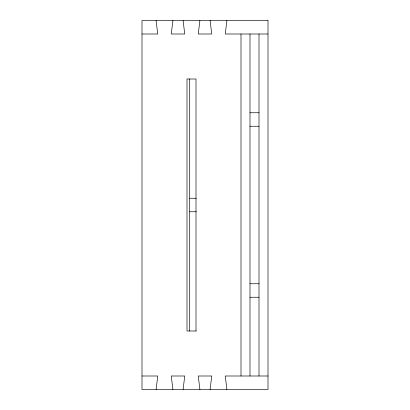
<?xml version="1.0" encoding="UTF-8"?>
<svg xmlns="http://www.w3.org/2000/svg" width="410" height="410" viewBox="0 0 410 410"><rect width="100%" height="100%" fill="white"/><g stroke="black" fill="none" stroke-linecap="round" stroke-linejoin="round"><path stroke-width="0.61" d="M172.907 20.5L171.252 33.999L184.751 33.999L183.091 20.5M199.906 20.5L198.25 33.999L211.75 33.999L210.094 20.5M156.092 389.5L157.748 376.001L141.998 376.001M226.909 20.5L225.249 33.999L268.002 33.999M183.091 389.5L184.751 376.001L171.252 376.001L172.907 389.5M210.094 389.5L211.75 376.001L198.25 376.001L199.906 389.5M141.998 33.999L157.748 33.999L156.092 20.5M249.997 112.75L259.002 112.75M249.997 126.249L259.002 126.249M189.702 198.25L196.298 198.25M189.702 211.75L196.298 211.75M249.997 283.751L259.002 283.751M249.997 297.25L259.002 297.25M196.298 330.998L187.001 330.998L187.001 79.002L196 79.002L196 330.998M268.002 376.001L225.249 376.001L226.909 389.5M259.002 33.999L259.002 376.001M249.997 33.999L249.997 376.001M240.998 33.999L240.998 376.001M189.702 79.002L189.702 330.998M268.002 20.5L141.998 20.5L141.998 389.5L268.002 389.5L268.002 20.5"/></g></svg>
